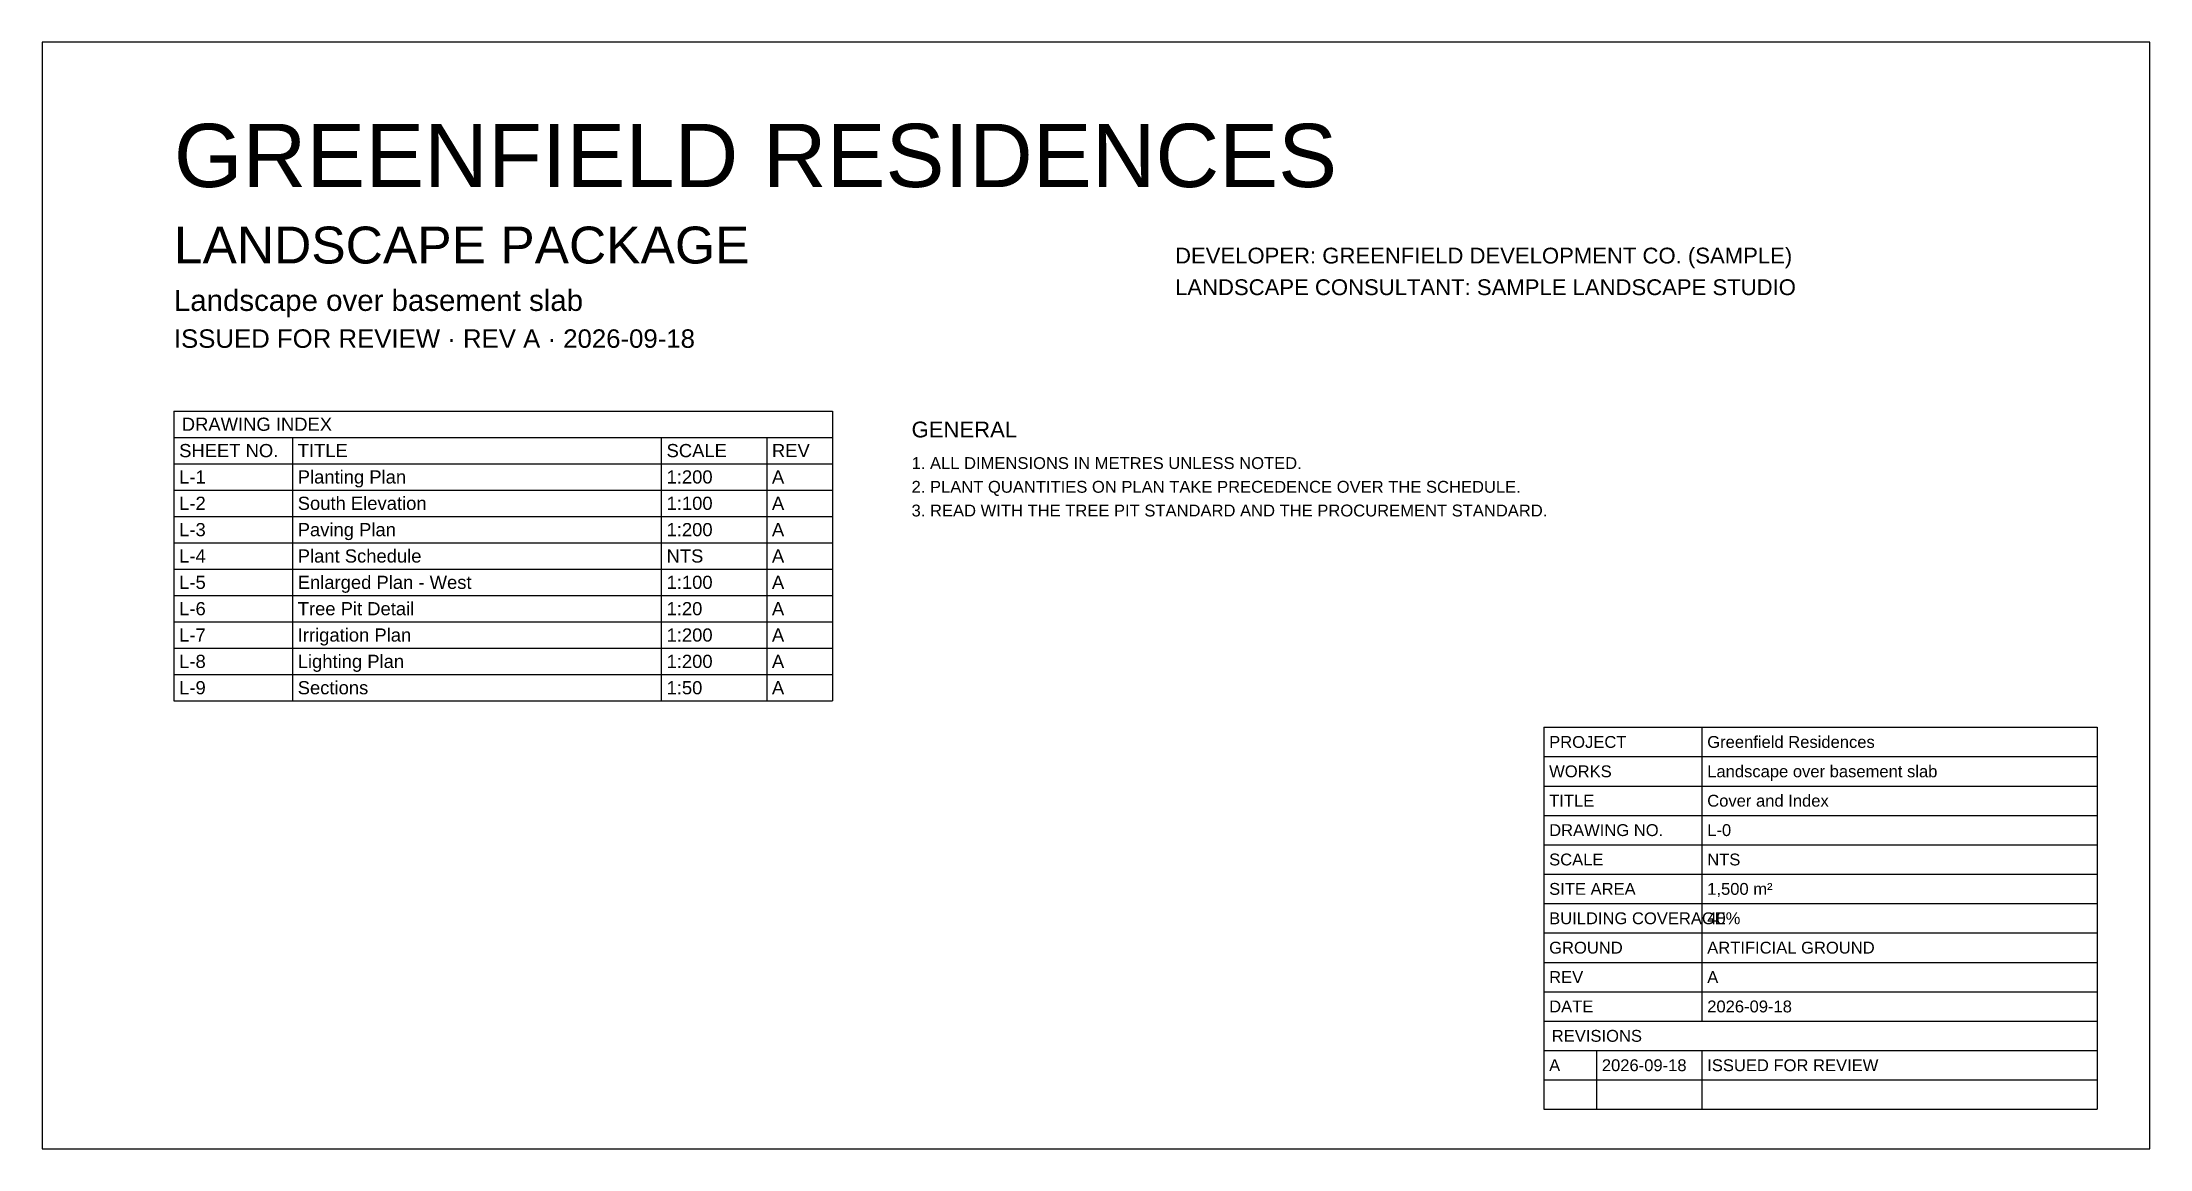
# Model space of a CAD drawing. Header units: metres. Extents: x -3 to 77, y -9 to 33.
import ezdxf

# ---------------------------------------------------------------- set-up
doc = ezdxf.new("R2010")
doc.units = ezdxf.units.M
doc.layers.add('FRAME', color=7, linetype='Continuous')
doc.layers.add('TEXT', color=7, linetype='Continuous')
doc.styles.add('LABELS', font='arial.ttf')

msp = doc.modelspace()

# ---------------------------------------------------------------- linework, layer by layer
at = {"layer": 'FRAME'}
for p, q in [((54, 7), (75, 7)), ((54, 7), (54, 5.885)), ((60, 7), (60, 5.885)), ((75, 7), (75, 5.885)), ((54, 5.885), (75, 5.885)), ((54, 5.885), (54, 4.769)), ((60, 5.885), (60, 4.769)), ((75, 5.885), (75, 4.769)), ((54, 4.769), (75, 4.769)), ((54, 4.769), (54, 3.654)), ((60, 4.769), (60, 3.654)), ((75, 4.769), (75, 3.654)), ((54, 3.654), (75, 3.654)), ((54, 3.654), (54, 2.538)), ((60, 3.654), (60, 2.538)), ((75, 3.654), (75, 2.538)), ((54, 2.538), (75, 2.538)), ((54, 2.538), (54, 1.423)), ((60, 2.538), (60, 1.423)), ((75, 2.538), (75, 1.423)), ((54, 1.423), (75, 1.423)), ((54, 1.423), (54, 0.308)), ((60, 1.423), (60, 0.308)), ((75, 1.423), (75, 0.308)), ((54, 0.308), (75, 0.308)), ((54, 0.308), (54, -0.808)), ((60, 0.308), (60, -0.808)), ((75, 0.308), (75, -0.808)), ((54, -0.808), (75, -0.808)), ((54, -0.808), (54, -1.923)), ((60, -0.808), (60, -1.923)), ((75, -0.808), (75, -1.923)), ((54, -1.923), (75, -1.923)), ((54, -1.923), (54, -3.038)), ((60, -1.923), (60, -3.038)), ((75, -1.923), (75, -3.038)), ((54, -3.038), (75, -3.038)), ((54, -3.038), (54, -4.154)), ((60, -3.038), (60, -4.154)), ((75, -3.038), (75, -4.154)), ((54, -4.154), (75, -4.154)), ((54, -4.154), (75, -4.154)), ((54, -4.154), (54, -5.269)), ((75, -4.154), (75, -5.269)), ((54, -5.269), (75, -5.269)), ((54, -5.269), (54, -6.385)), ((56, -5.269), (56, -6.385)), ((60, -5.269), (60, -6.385)), ((75, -5.269), (75, -6.385)), ((54, -6.385), (75, -6.385)), ((54, -6.385), (54, -7.5)), ((56, -6.385), (56, -7.5)), ((60, -6.385), (60, -7.5)), ((75, -6.385), (75, -7.5)), ((54, -7.5), (75, -7.5))]:
    msp.add_line(p, q, dxfattribs=at)
msp.add_lwpolyline([(-3, -9), (77, -9), (77, 33), (-3, 33)], close=True, dxfattribs=at)
at = {"layer": 'TEXT'}
for p, q in [((2, 19), (27, 19)), ((2, 19), (2, 18)), ((27, 19), (27, 18)), ((2, 18), (27, 18)), ((2, 18), (2, 17)), ((6.5, 18), (6.5, 17)), ((20.5, 18), (20.5, 17)), ((24.5, 18), (24.5, 17)), ((27, 18), (27, 17)), ((2, 17), (27, 17)), ((2, 17), (2, 16)), ((6.5, 17), (6.5, 16)), ((20.5, 17), (20.5, 16)), ((24.5, 17), (24.5, 16)), ((27, 17), (27, 16)), ((2, 16), (27, 16)), ((2, 16), (2, 15)), ((6.5, 16), (6.5, 15)), ((20.5, 16), (20.5, 15)), ((24.5, 16), (24.5, 15)), ((27, 16), (27, 15)), ((2, 15), (27, 15)), ((2, 15), (2, 14)), ((6.5, 15), (6.5, 14)), ((20.5, 15), (20.5, 14)), ((24.5, 15), (24.5, 14)), ((27, 15), (27, 14)), ((2, 14), (27, 14)), ((2, 14), (2, 13)), ((6.5, 14), (6.5, 13)), ((20.5, 14), (20.5, 13)), ((24.5, 14), (24.5, 13)), ((27, 14), (27, 13)), ((2, 13), (27, 13)), ((2, 13), (2, 12)), ((6.5, 13), (6.5, 12)), ((20.5, 13), (20.5, 12)), ((24.5, 13), (24.5, 12)), ((27, 13), (27, 12)), ((2, 12), (27, 12)), ((2, 12), (2, 11)), ((6.5, 12), (6.5, 11)), ((20.5, 12), (20.5, 11)), ((24.5, 12), (24.5, 11)), ((27, 12), (27, 11)), ((2, 11), (27, 11)), ((2, 11), (2, 10)), ((6.5, 11), (6.5, 10)), ((20.5, 11), (20.5, 10)), ((24.5, 11), (24.5, 10)), ((27, 11), (27, 10)), ((2, 10), (27, 10)), ((2, 10), (2, 9)), ((6.5, 10), (6.5, 9)), ((20.5, 10), (20.5, 9)), ((24.5, 10), (24.5, 9)), ((27, 10), (27, 9)), ((2, 9), (27, 9)), ((2, 9), (2, 8)), ((6.5, 9), (6.5, 8)), ((20.5, 9), (20.5, 8)), ((24.5, 9), (24.5, 8)), ((27, 9), (27, 8)), ((2, 8), (27, 8))]:
    msp.add_line(p, q, dxfattribs=at)

# ---------------------------------------------------------------- texts
at = {"layer": 'TEXT', "style": 'LABELS'}
for s, height, p in [('GREENFIELD RESIDENCES', 2.4, (2, 27.5)), ('LANDSCAPE PACKAGE', 1.4, (2, 24.6)), ('DEVELOPER: GREENFIELD DEVELOPMENT CO. (SAMPLE)', 0.6, (40, 24.6)), ('LANDSCAPE CONSULTANT: SAMPLE LANDSCAPE STUDIO', 0.6, (40, 23.4)), ('Landscape over basement slab', 0.8, (2, 22.8)), ('ISSUED FOR REVIEW · REV A · 2026-09-18', 0.7, (2, 21.4)), ('DRAWING INDEX', 0.5, (2.3, 18.25)), ('GENERAL', 0.6, (30, 18)), ('SHEET NO.', 0.5, (2.2, 17.25)), ('TITLE', 0.5, (6.7, 17.25)), ('SCALE', 0.5, (20.7, 17.25)), ('REV', 0.5, (24.7, 17.25)), ('1. ALL DIMENSIONS IN METRES UNLESS NOTED.', 0.45, (30, 16.8)), ('L-1', 0.5, (2.2, 16.25)), ('Planting Plan', 0.5, (6.7, 16.25)), ('1:200', 0.5, (20.7, 16.25)), ('A', 0.5, (24.7, 16.25)), ('2. PLANT QUANTITIES ON PLAN TAKE PRECEDENCE OVER THE SCHEDULE.', 0.45, (30, 15.9)), ('L-2', 0.5, (2.2, 15.25)), ('South Elevation', 0.5, (6.7, 15.25)), ('1:100', 0.5, (20.7, 15.25)), ('A', 0.5, (24.7, 15.25)), ('3. READ WITH THE TREE PIT STANDARD AND THE PROCUREMENT STANDARD.', 0.45, (30, 15)), ('L-3', 0.5, (2.2, 14.25)), ('Paving Plan', 0.5, (6.7, 14.25)), ('1:200', 0.5, (20.7, 14.25)), ('A', 0.5, (24.7, 14.25)), ('L-4', 0.5, (2.2, 13.25)), ('Plant Schedule', 0.5, (6.7, 13.25)), ('NTS', 0.5, (20.7, 13.25)), ('A', 0.5, (24.7, 13.25)), ('L-5', 0.5, (2.2, 12.25)), ('Enlarged Plan - West', 0.5, (6.7, 12.25)), ('1:100', 0.5, (20.7, 12.25)), ('A', 0.5, (24.7, 12.25)), ('L-6', 0.5, (2.2, 11.25)), ('Tree Pit Detail', 0.5, (6.7, 11.25)), ('1:20', 0.5, (20.7, 11.25)), ('A', 0.5, (24.7, 11.25)), ('L-7', 0.5, (2.2, 10.25)), ('Irrigation Plan', 0.5, (6.7, 10.25)), ('1:200', 0.5, (20.7, 10.25)), ('A', 0.5, (24.7, 10.25)), ('L-8', 0.5, (2.2, 9.25)), ('Lighting Plan', 0.5, (6.7, 9.25)), ('1:200', 0.5, (20.7, 9.25)), ('A', 0.5, (24.7, 9.25)), ('L-9', 0.5, (2.2, 8.25)), ('Sections', 0.5, (6.7, 8.25)), ('1:50', 0.5, (20.7, 8.25)), ('A', 0.5, (24.7, 8.25)), ('PROJECT', 0.45, (54.2, 6.217)), ('Greenfield Residences', 0.45, (60.2, 6.217)), ('WORKS', 0.45, (54.2, 5.102)), ('Landscape over basement slab', 0.45, (60.2, 5.102)), ('TITLE', 0.45, (54.2, 3.987)), ('Cover and Index', 0.45, (60.2, 3.987)), ('DRAWING NO.', 0.45, (54.2, 2.871)), ('L-0', 0.45, (60.2, 2.871)), ('SCALE', 0.45, (54.2, 1.756)), ('NTS', 0.45, (60.2, 1.756)), ('SITE AREA', 0.45, (54.2, 0.64)), ('1,500 m²', 0.45, (60.2, 0.64)), ('BUILDING COVERAGE', 0.45, (54.2, -0.475)), ('40%', 0.45, (60.2, -0.475)), ('GROUND', 0.45, (54.2, -1.59)), ('ARTIFICIAL GROUND', 0.45, (60.2, -1.59)), ('REV', 0.45, (54.2, -2.706)), ('A', 0.45, (60.2, -2.706)), ('DATE', 0.45, (54.2, -3.821)), ('2026-09-18', 0.45, (60.2, -3.821)), ('REVISIONS', 0.45, (54.3, -4.937)), ('2026-09-18', 0.45, (56.2, -6.052)), ('ISSUED FOR REVIEW', 0.45, (60.2, -6.052)), ('A', 0.45, (54.2, -6.052))]:
    msp.add_text(s, height=height, dxfattribs=at).set_placement(p)

doc.saveas('drawing.dxf')
